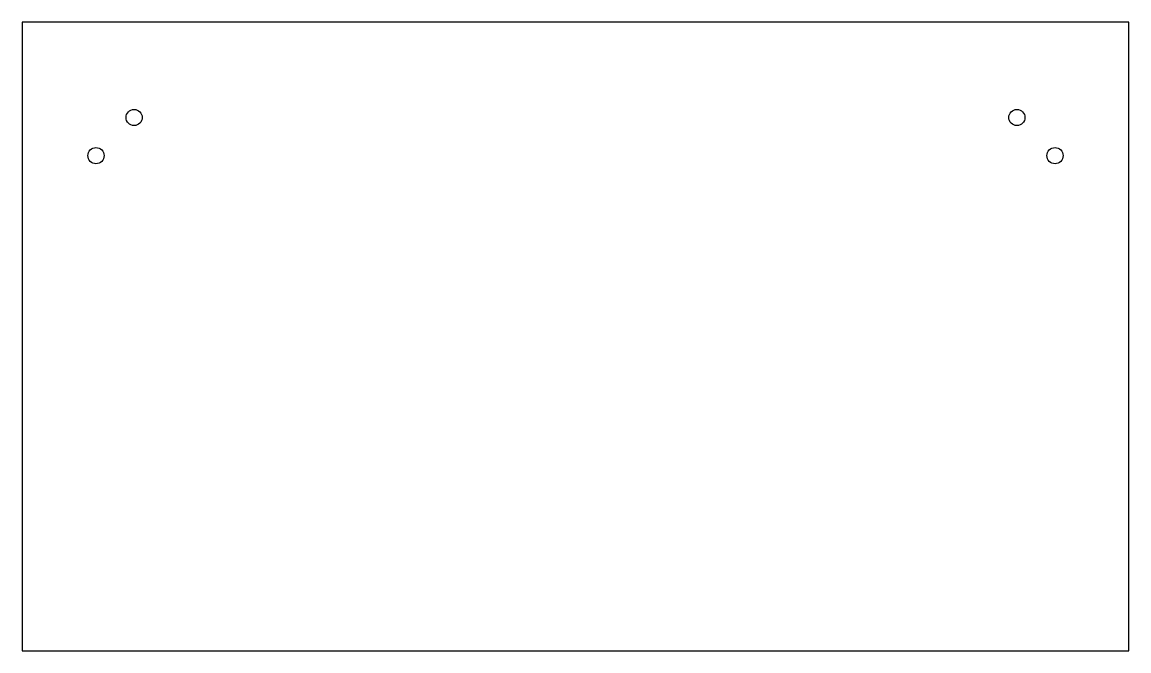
# Model space of a CAD drawing. Header units: millimetres. Extents: x -308 to 0, y 0 to 175.
import ezdxf

# ---------------------------------------------------------------- set-up
doc = ezdxf.new("R2010")
doc.units = ezdxf.units.MM

msp = doc.modelspace()

# ---------------------------------------------------------------- linework, layer by layer
at = {"color": 7, "linetype": 'Continuous', "lineweight": 25}
for p, q in [((-308, 175), (-308, 0)), ((0, 175), (-308, 175)), ((0, 0), (0, 175)), ((-308, 0), (0, 0))]:
    msp.add_line(p, q, dxfattribs=at)
for centre in [(-276.84, 148.45), (-31.16, 148.45), (-287.45, 137.84), (-20.55, 137.84)]:
    msp.add_circle(centre, 2.25, dxfattribs=at)

doc.saveas('drawing.dxf')
